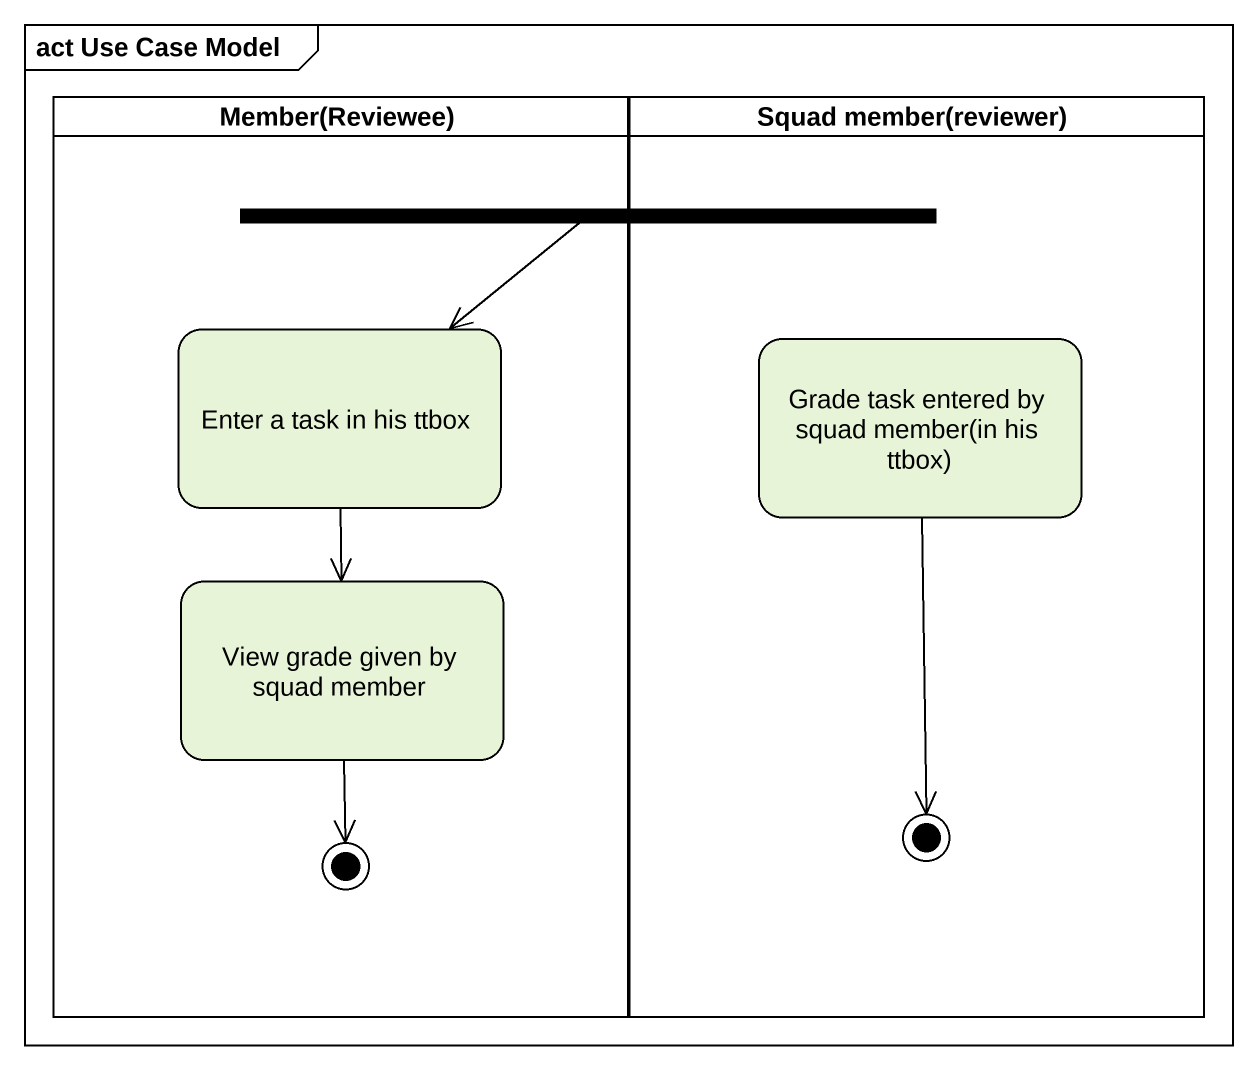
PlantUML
@startuml
mainframe act Use Case Model
hide empty description
state "Member(Reviewee)" as Member_Reviewee <<partition>> {
  state "Enter a task in his ttbox" as Enter_a_task_in_his_ttbox
  state "View grade given by squad member" as View_grade_given_by_squad
  View_grade_given_by_squad --> [*]
}
state "Squad member(reviewer)" as Squad_member_reviewer <<partition>> {
  state "Grade task entered by squad member(in his ttbox)" as Grade_task_entered_by_squad
  Grade_task_entered_by_squad --> [*]
}
state fork1 <<fork>>
fork1 --> Enter_a_task_in_his_ttbox
Enter_a_task_in_his_ttbox --> View_grade_given_by_squad
@enduml
